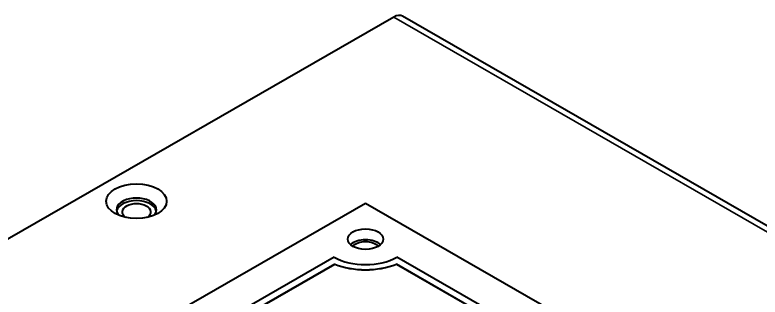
# Model space of a CAD drawing. Header units: millimetres. Extents: x 0 to 1682, y 0 to 1188.
# Drawn here: x 1431.84 to 1465.42, y 1077.29 to 1090.02 of the extents above; entities that cross this region are included whole.
import ezdxf

# ---------------------------------------------------------------- set-up
doc = ezdxf.new("R2010")
doc.units = ezdxf.units.MM
doc.header["$LTSCALE"] = 2
doc.layers.add('가시적인 것(ISO)', color=3, linetype='Continuous', lineweight=40)
doc.layers.add('가시적인 좁은 것(ISO)', color=3, linetype='Continuous', lineweight=35)

msp = doc.modelspace()

# ---------------------------------------------------------------- linework, layer by layer
at = {"layer": '가시적인 것(ISO)'}
for p, q in [((1448.917, 1089.92), (1386.975, 1054.25)), ((1599.223, 1003.634), (1449.316, 1089.959)), ((1402.39, 1055.473), (1447.644, 1081.534)), ((1447.644, 1081.534), (1481.586, 1061.988)), ((1446.23, 1079.094), (1406.632, 1056.291)), ((1477.343, 1062.806), (1449.059, 1079.094)), ((1407.174, 1056.277), (1446.254, 1078.782)), ((1446.254, 1078.778), (1407.177, 1056.275)), ((1446.254, 1078.778), (1446.254, 1078.782)), ((1449.035, 1078.782), (1476.801, 1062.792)), ((1449.035, 1078.778), (1449.035, 1078.782)), ((1476.799, 1062.79), (1449.035, 1078.778))]:
    msp.add_line(p, q, dxfattribs=at)
for centre, major_axis, ratio, start_param, end_param in [((1448.917, 1089.266), (0.399, 0.693), 0.578093, 0, 0.783464), ((1437.321, 1081.237), (0.9, 0), 0.575862, 5.73449, 9.973473), ((1437.321, 1081.123), (0.9, 0), 0.575862, 0.110646, 3.030946), ((1437.321, 1081.123), (-0.648, 0), 0.575862, 2.45107, 6.973708), ((1447.644, 1079.414), (-0.8, 0), 0.575862, 3.703008, 5.72177), ((1447.644, 1079.414), (0.64, 0), 0.575862, 0.471438, 2.670154), ((1447.644, 1079.908), (-2, 0), 0.575862, 0.785398, 2.356194), ((1447.644, 1079.908), (2.4, 0), 0.575862, 4.094439, 5.330339), ((1447.644, 1079.905), (-2.4, 0), 0.575862, 0.952846, 2.188746)]:
    msp.add_ellipse(centre, major_axis=major_axis, ratio=ratio, start_param=start_param, end_param=end_param, dxfattribs=at)
for centre, major_axis in [((1437.321, 1081.613), (-1.36, 0)), ((1447.644, 1079.905), (0.8, 0))]:
    msp.add_ellipse(centre, major_axis=major_axis, ratio=0.575862, dxfattribs=at)
at = {"layer": '가시적인 좁은 것(ISO)'}
msp.add_line((1598.824, 1003.594), (1448.917, 1089.92), dxfattribs=at)

doc.saveas('drawing.dxf')
